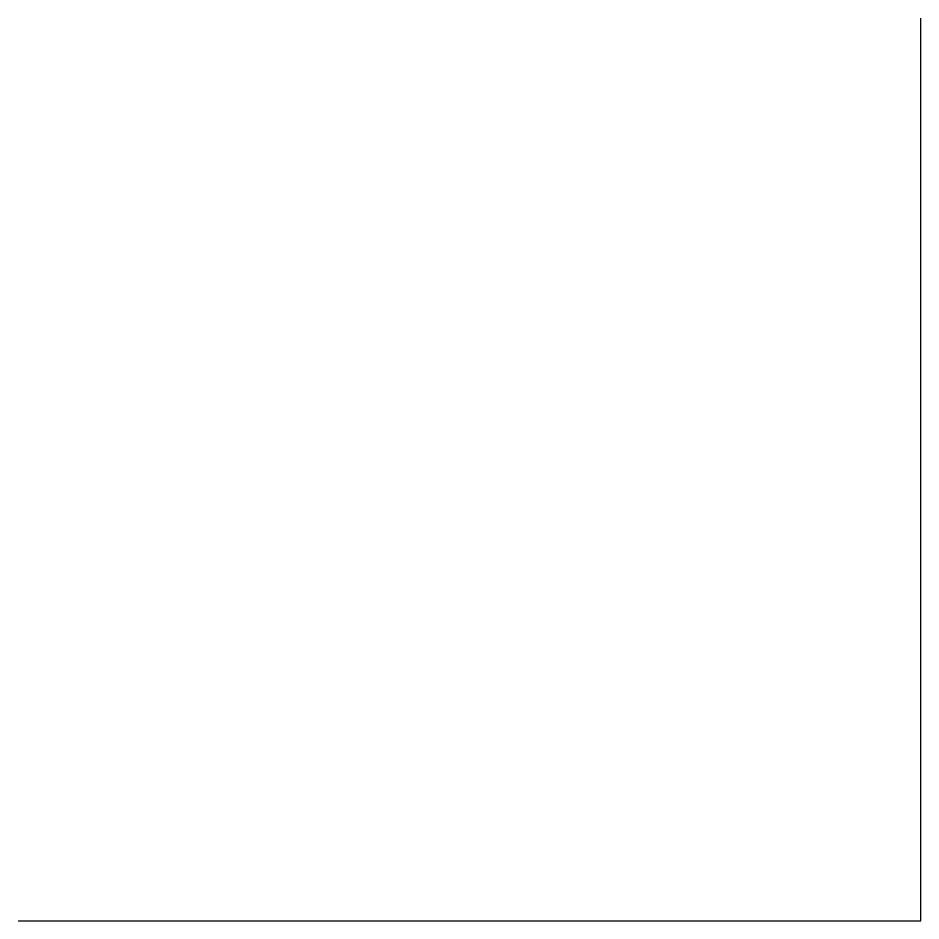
# Model space of a CAD drawing. Header units: metres. Extents: x 0 to 1, y 0 to 1.
import ezdxf

# ---------------------------------------------------------------- set-up
doc = ezdxf.new("R2010")
doc.units = ezdxf.units.M

msp = doc.modelspace()

# ---------------------------------------------------------------- linework, layer by layer
msp.add_polyline3d([(0, 0, 0), (1, 0, 1), (1, 1, 2)])

doc.saveas('drawing.dxf')
